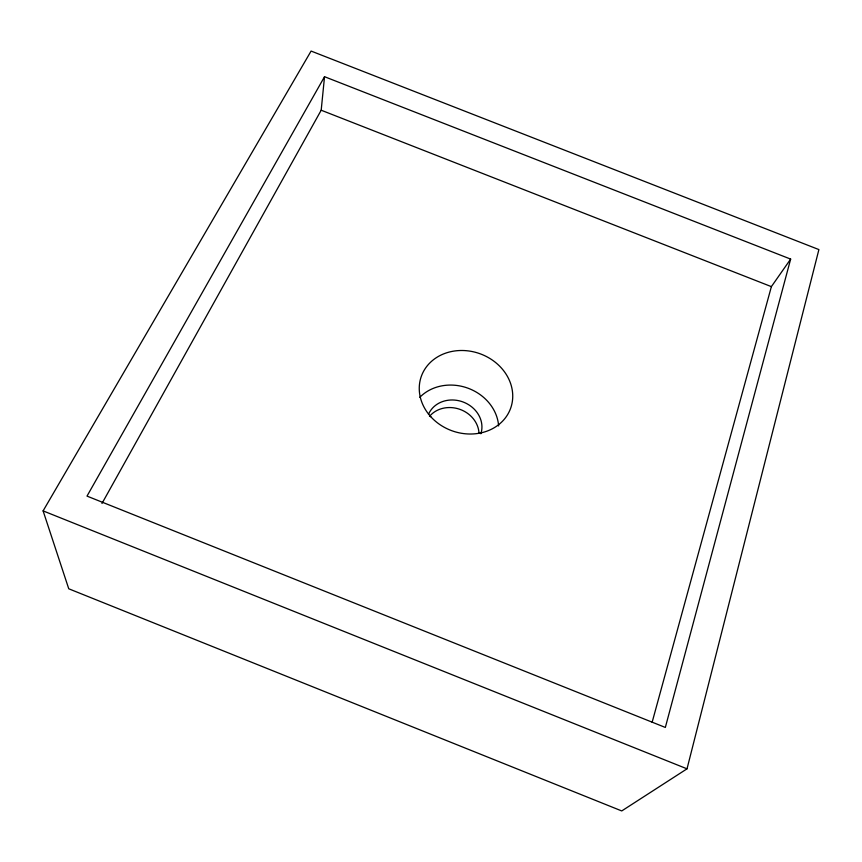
<?xml version="1.0" encoding="UTF-8"?>
<svg xmlns="http://www.w3.org/2000/svg" width="862" height="862" viewBox="0 0 862 862"><rect width="100%" height="100%" fill="white"/><g stroke="black" fill="none" stroke-linecap="round" stroke-linejoin="round"><path stroke-width="1.29" d="M101.975 503.473L321.192 110.217L324.532 76.707L790.648 259.096L665.335 727.442L87.008 496.103L324.532 76.707M687.014 768.829L818.9 249.581L311.096 51.063L43.1 510.886L68.755 588.789L621.739 810.937L687.014 768.829L43.1 510.886M652.135 722.281L771.382 286.637L790.648 259.096M321.192 110.217L771.382 286.637M429.481 416.411A27.627 24.341 19.6 0 1 459.586 409.234A27.627 24.341 19.6 0 1 479.003 433.446M428.489 414.374A27.95 24.535 19.6 0 1 462.959 401.94A27.95 24.535 19.6 0 1 480.867 433.758M419.783 397.339A45.093 39.609 19.6 0 1 467.807 388.126A45.093 39.609 19.6 0 1 498.635 425.968M431.065 417.025A47.432 40.999 19.6 0 0 510.369 408.987A47.432 40.999 19.6 0 0 456.548 350.748A47.432 40.999 19.6 0 0 431.065 417.025"/></g></svg>
